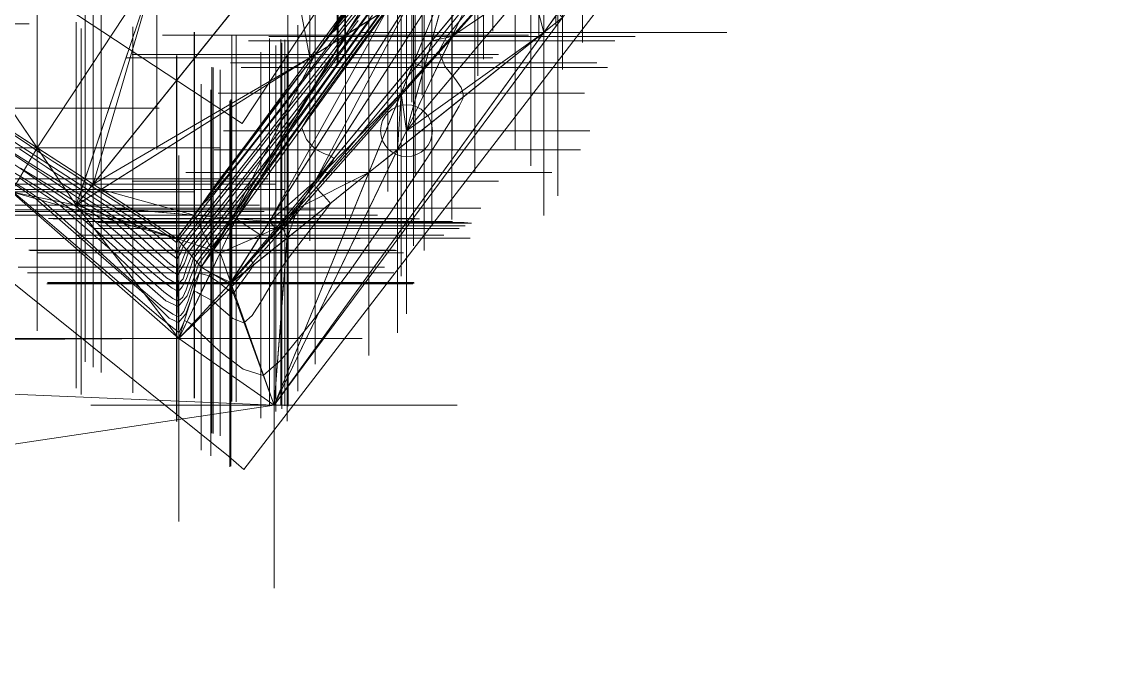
# Model space of a CAD drawing. Header units: metres. Extents: x 7511918 to 7512107, y 4692231 to 4692386.
# Drawn here: x 7511993.09 to 7512010.97, y 4692305.3 to 4692315.93 of the extents above; entities that cross this region are included whole.
import ezdxf

# ---------------------------------------------------------------- set-up
doc = ezdxf.new("R2010")
doc.units = ezdxf.units.M
for name, color, linetype, lineweight in [('E4', 36, 'Continuous', 0), ('germimi  modeli pikat', 1, 'Continuous', 0), ('germimi modeli izo hipse', 11, 'Continuous', 0), ('germimi modeli izo hipse krysore', 11, 'Continuous', 0), ('germimi modeli trek', 1, 'Continuous', 0), ('parcela', 7, 'Continuous', 0), ('terreni  pikat modelit', 133, 'Continuous', 0), ('terreni trek modelit', 132, 'Continuous', 0), ('Themel pllaka o3 ferizaj pikat', 30, 'Continuous', 0), ('vellimi  izo kryesore', 97, 'Continuous', 0), ('vellimi  pikat', 97, 'Continuous', 0), ('vellimi  trek', 97, 'Continuous', 0), ('vellimi izo themelore', 97, 'Continuous', 0)]:
    doc.layers.add(name, color=color, linetype=linetype, lineweight=lineweight)

msp = doc.modelspace()

# ---------------------------------------------------------------- linework, layer by layer
at = {"layer": 'E4'}
for points in [[(7512012.032, 4692334.332, 618.387), (7512009.997, 4692330.538, 619.22), (7512005.204, 4692322.547, 618.345), (7512001.173, 4692316.843, 617.406), (7511996.545, 4692311.609, 617.388), (7511995.663, 4692310.738, 617.385), (7511992.919, 4692313.141, 617.105), (7511988.848, 4692317.286, 617.154), (7511986.595, 4692319.31, 617.136), (7511985.142, 4692319.354, 617.124), (7511984.532, 4692319.659, 617.397), (7511981.876, 4692318.136, 617.237), (7511981.267, 4692317.383, 617.248), (7511980.523, 4692316.584, 617.059), (7511979.412, 4692315.677, 617.239), (7511977.839, 4692314.736, 616.985), (7511974.824, 4692312.406, 616.871), (7511973.327, 4692311.699, 616.822)], [(7511997.223, 4692309.646, 617.36), (7512001.945, 4692316, 617.473), (7512006.399, 4692321.759, 618.485), (7512011.847, 4692328.753, 619.211), (7512012.032, 4692334.332, 618.387)]]:
    msp.add_polyline3d(points, dxfattribs=at)
at = {"layer": 'germimi  modeli pikat', "color": 1, "linetype": 'Continuous', "lineweight": 0}
for p, q in [((7512001.945, 4692315.15, 617.473), (7512001.945, 4692316.85, 617.473)), ((7511995.63, 4692311.526, 611.11), (7511995.63, 4692313.226, 611.11)), ((7511992.069, 4692313.141, 617.105), (7511993.769, 4692313.141, 617.105)), ((7511996.029, 4692311.055, 615.874), (7511996.029, 4692312.755, 615.874)), ((7511994.78, 4692312.376, 611.11), (7511996.48, 4692312.376, 611.11)), ((7511996.498, 4692310.782, 615.886), (7511996.498, 4692312.482, 615.886)), ((7511995.179, 4692311.905, 615.874), (7511996.879, 4692311.905, 615.874)), ((7511995.648, 4692311.632, 615.886), (7511997.348, 4692311.632, 615.886)), ((7511995.663, 4692309.888, 617.385), (7511995.663, 4692311.588, 617.385)), ((7511994.813, 4692310.738, 617.385), (7511996.513, 4692310.738, 617.385)), ((7511997.223, 4692308.796, 617.36), (7511997.223, 4692310.496, 617.36)), ((7511996.373, 4692309.646, 617.36), (7511998.073, 4692309.646, 617.36))]:
    msp.add_line(p, q, dxfattribs=at)
at = {"layer": 'germimi modeli izo hipse', "color": 11, "linetype": 'Continuous', "lineweight": 0, "elevation": 615}
msp.add_lwpolyline([(7511992.71, 4692313.609), (7511993.094, 4692313.38), (7511993.481, 4692313.142), (7511993.871, 4692312.872), (7511994.292, 4692312.525), (7511994.737, 4692312.12), (7511995.148, 4692311.739), (7511995.416, 4692311.503), (7511995.563, 4692311.393), (7511995.629, 4692311.362), (7511995.65, 4692311.361), (7511995.679, 4692311.371), (7511995.727, 4692311.418), (7511995.785, 4692311.536), (7511995.852, 4692311.741), (7511995.956, 4692311.991), (7511996.078, 4692312.164), (7511996.235, 4692312.36), (7511996.408, 4692312.57), (7511996.577, 4692312.786), (7511996.787, 4692313.073), (7511997.218, 4692313.665), (7511997.806, 4692314.476), (7511998.49, 4692315.425), (7511999.21, 4692316.426)], dxfattribs=at)
at = {"layer": 'germimi modeli izo hipse krysore', "color": 11, "linetype": 'Continuous', "lineweight": 0}
for points, elevation in [([(7511998.82, 4692316.61), (7511998.141, 4692315.71), (7511997.4, 4692314.746), (7511996.724, 4692313.866), (7511996.313, 4692313.324), (7511996.124, 4692313.061), (7511996.069, 4692312.972), (7511996.066, 4692312.957), (7511996.078, 4692312.961), (7511996.138, 4692313.019), (7511996.304, 4692313.212), (7511996.642, 4692313.631), (7511997.189, 4692314.331), (7511997.793, 4692315.117), (7511998.368, 4692315.871), (7511998.827, 4692316.478)], 611), ([(7511992.703, 4692313.937), (7511993.392, 4692313.501), (7511994.017, 4692313.107), (7511994.504, 4692312.798), (7511994.775, 4692312.617), (7511995.036, 4692312.399), (7511995.301, 4692312.154), (7511995.52, 4692311.957), (7511995.64, 4692311.883), (7511995.64, 4692311.883), (7511995.66, 4692311.892), (7511995.692, 4692311.936), (7511995.729, 4692312.042), (7511995.788, 4692312.189), (7511995.913, 4692312.353), (7511996.189, 4692312.702), (7511996.568, 4692313.18), (7511997.001, 4692313.728), (7511997.438, 4692314.288), (7511997.83, 4692314.802), (7511998.166, 4692315.256), (7511998.554, 4692315.787), (7511998.969, 4692316.361)], 613), ([(7511992.48, 4692314.272), (7511993.425, 4692313.66), (7511994.29, 4692313.101), (7511994.938, 4692312.681), (7511995.228, 4692312.49), (7511995.397, 4692312.349), (7511995.556, 4692312.207), (7511995.635, 4692312.144), (7511995.635, 4692312.144), (7511995.64, 4692312.148), (7511995.654, 4692312.172), (7511995.678, 4692312.228), (7511995.705, 4692312.288), (7511995.829, 4692312.447), (7511996.148, 4692312.851), (7511996.598, 4692313.422), (7511997.117, 4692314.082), (7511997.641, 4692314.752), (7511998.109, 4692315.355), (7511998.457, 4692315.811), (7511998.773, 4692316.237)], 612), ([(7511992.91, 4692313.326), (7511993.163, 4692313.174), (7511993.419, 4692313), (7511993.692, 4692312.768), (7511994.114, 4692312.386), (7511994.603, 4692311.94), (7511995.078, 4692311.52), (7511995.392, 4692311.259), (7511995.562, 4692311.137), (7511995.634, 4692311.102), (7511995.656, 4692311.1), (7511995.688, 4692311.114), (7511995.744, 4692311.183), (7511995.815, 4692311.354), (7511995.895, 4692311.616), (7511995.998, 4692311.808), (7511996.159, 4692311.764), (7511996.339, 4692311.641), (7511996.434, 4692311.564), (7511996.496, 4692311.516), (7511996.554, 4692311.478), (7511996.648, 4692311.599), (7511996.806, 4692311.822), (7511996.889, 4692311.946), (7511996.889, 4692311.946), (7511996.885, 4692311.956), (7511996.863, 4692311.995), (7511996.849, 4692312.023), (7511996.991, 4692312.191), (7511997.329, 4692312.588), (7511997.731, 4692313.067), (7511998.01, 4692313.41), (7511998.15, 4692313.595), (7511998.195, 4692313.666), (7511998.199, 4692313.682), (7511998.19, 4692313.702), (7511998.144, 4692313.734), (7511998.036, 4692313.772), (7511997.897, 4692313.841), (7511997.752, 4692313.999), (7511997.675, 4692314.189), (7511997.781, 4692314.367), (7511998.07, 4692314.775), (7511998.497, 4692315.362), (7511999.021, 4692316.076)], 616), ([(7511992.966, 4692313.128), (7511993.168, 4692312.955), (7511993.663, 4692312.529), (7511994.306, 4692311.977), (7511994.951, 4692311.427), (7511995.37, 4692311.073), (7511995.578, 4692310.901), (7511995.649, 4692310.845), (7511995.661, 4692310.838), (7511995.671, 4692310.845), (7511995.692, 4692310.883), (7511995.726, 4692310.966), (7511995.756, 4692311.035), (7511995.815, 4692311.007), (7511995.877, 4692310.968), (7511996.017, 4692310.824), (7511996.335, 4692310.523), (7511996.715, 4692310.235), (7511997.046, 4692310.131), (7511997.339, 4692310.389), (7511997.848, 4692311.017), (7511998.479, 4692311.872), (7511999.137, 4692312.811), (7511999.727, 4692313.691), (7512000.086, 4692314.255), (7512000.257, 4692314.549), (7512000.313, 4692314.667), (7512000.322, 4692314.698), (7512000.319, 4692314.749), (7512000.285, 4692314.851), (7512000.182, 4692315.002), (7512000.02, 4692315.201), (7511999.924, 4692315.451), (7512000.052, 4692315.686), (7512000.354, 4692316.057)], 617), ([(7511993.07, 4692313.53), (7511993.576, 4692313.223), (7511994.007, 4692312.958), (7511994.323, 4692312.745), (7511994.722, 4692312.411), (7511995.127, 4692312.036), (7511995.461, 4692311.735), (7511995.645, 4692311.622), (7511995.732, 4692311.719), (7511995.795, 4692311.905), (7511995.872, 4692312.09), (7511996.004, 4692312.268), (7511996.25, 4692312.58), (7511996.564, 4692312.974), (7511996.898, 4692313.396), (7511997.203, 4692313.794), (7511997.454, 4692314.134), (7511997.835, 4692314.657), (7511998.309, 4692315.309), (7511998.835, 4692316.04)], 614)]:
    msp.add_lwpolyline(points, dxfattribs=dict(at, elevation=elevation))
at = {"layer": 'germimi modeli trek', "color": 1, "linetype": 'Continuous', "lineweight": 0}
for points in [[(7511986.591, 4692324.265, 611.156), (7511990.212, 4692315.898, 611.247), (7511999.477, 4692317.611, 611.065)], [(7511996.029, 4692311.905, 615.874), (7512001.307, 4692319.227, 616.278), (7511999.649, 4692317.729, 610.097)], [(7511996.498, 4692311.632, 615.886), (7512001.307, 4692319.227, 616.278), (7511996.029, 4692311.905, 615.874)], [(7511996.498, 4692311.632, 615.886), (7512002.274, 4692318.59, 616.273), (7512001.307, 4692319.227, 616.278)], [(7512001.173, 4692316.843, 617.406), (7512002.274, 4692318.59, 616.273), (7511996.498, 4692311.632, 615.886)], [(7511996.029, 4692311.905, 615.874), (7511999.649, 4692317.729, 610.097), (7511995.63, 4692312.376, 611.11)], [(7511999.649, 4692317.729, 610.097), (7511999.477, 4692317.611, 611.065), (7511995.63, 4692312.376, 611.11)], [(7511999.477, 4692317.611, 611.065), (7511990.212, 4692315.898, 611.247), (7511995.63, 4692312.376, 611.11)], [(7512001.945, 4692316, 617.473), (7512001.173, 4692316.843, 617.406), (7511996.498, 4692311.632, 615.886)], [(7512001.945, 4692316, 617.473), (7511996.498, 4692311.632, 615.886), (7511997.223, 4692309.646, 617.36)], [(7511992.919, 4692313.141, 617.105), (7511995.63, 4692312.376, 611.11), (7511990.212, 4692315.898, 611.247)], [(7511992.919, 4692313.141, 617.105), (7511974.168, 4692310.615, 617.123), (7511995.663, 4692310.738, 617.385)], [(7511992.919, 4692313.141, 617.105), (7511995.663, 4692310.738, 617.385), (7511995.63, 4692312.376, 611.11)], [(7511995.663, 4692310.738, 617.385), (7511996.029, 4692311.905, 615.874), (7511995.63, 4692312.376, 611.11)], [(7511995.663, 4692310.738, 617.385), (7511996.498, 4692311.632, 615.886), (7511996.029, 4692311.905, 615.874)], [(7511997.223, 4692309.646, 617.36), (7511996.498, 4692311.632, 615.886), (7511995.663, 4692310.738, 617.385)], [(7511997.223, 4692309.646, 617.36), (7511995.663, 4692310.738, 617.385), (7511974.168, 4692310.615, 617.123)], [(7511997.223, 4692309.646, 617.36), (7511974.168, 4692310.615, 617.123), (7511968.258, 4692305.301, 616.866)]]:
    msp.add_3dface(points, dxfattribs=at)
at = {"layer": 'parcela', "elevation": 609.752}
msp.add_lwpolyline([(7512014.001, 4692331.061), (7512007.601, 4692322.736), (7511996.728, 4692308.593), (7511996.478, 4692308.808), (7511984.225, 4692318.67), (7511979.511, 4692314.209), (7511960.838, 4692336.459), (7511966.627, 4692340.808), (7511982.769, 4692353.148), (7511985.853, 4692355.253), (7512004.361, 4692337.945), (7512007.31, 4692335.187), (7512013.22, 4692331.467), (7512014.001, 4692331.061)], dxfattribs=at)
at = {"layer": 'terreni  pikat modelit', "color": 133, "linetype": 'Continuous', "lineweight": 0}
for p, q in [((7511999.393, 4692313.295, 617.47), (7511999.393, 4692314.995, 617.47)), ((7511998.543, 4692314.145, 617.47), (7512000.242, 4692314.145, 617.47)), ((7511993.982, 4692312.074, 617.422), (7511993.982, 4692313.774, 617.422)), ((7511997.455, 4692311.779, 617.327), (7511997.455, 4692313.479, 617.327)), ((7511992.069, 4692313.141, 617.105), (7511993.769, 4692313.141, 617.105)), ((7511993.132, 4692312.924, 617.422), (7511994.832, 4692312.924, 617.422)), ((7511996.342, 4692311.292, 617.356), (7511996.342, 4692312.992, 617.356)), ((7511996.605, 4692312.629, 617.327), (7511998.305, 4692312.629, 617.327)), ((7511995.492, 4692312.142, 617.356), (7511997.192, 4692312.142, 617.356)), ((7511995.663, 4692309.888, 617.385), (7511995.663, 4692311.588, 617.385)), ((7511994.813, 4692310.738, 617.385), (7511996.513, 4692310.738, 617.385)), ((7511997.223, 4692308.796, 617.36), (7511997.223, 4692310.496, 617.36)), ((7511996.373, 4692309.646, 617.36), (7511998.073, 4692309.646, 617.36))]:
    msp.add_line(p, q, dxfattribs=at)
msp.add_circle((7511999.393, 4692314.145, 617.47), 0.425, dxfattribs=at)
at = {"layer": 'terreni trek modelit', "color": 132, "linetype": 'Continuous', "lineweight": 0}
for points in [[(7511997.596, 4692323.628, 617.975), (7511991.439, 4692316.661, 617.643), (7511993.982, 4692312.924, 617.422)], [(7511997.596, 4692323.628, 617.975), (7511993.982, 4692312.924, 617.422), (7512002.353, 4692323.339, 618.566)], [(7511993.982, 4692312.924, 617.422), (7512000.141, 4692316.812, 617.432), (7512002.353, 4692323.339, 618.566)], [(7511999.393, 4692314.145, 617.47), (7511997.223, 4692309.646, 617.36), (7512007.149, 4692323.377, 618.623)], [(7511999.393, 4692314.145, 617.47), (7512007.149, 4692323.377, 618.623), (7512001.562, 4692318.644, 617.36)], [(7511999.393, 4692314.145, 617.47), (7512001.562, 4692318.644, 617.36), (7512000.141, 4692316.812, 617.432)], [(7511993.982, 4692312.924, 617.422), (7511997.455, 4692312.629, 617.327), (7512000.141, 4692316.812, 617.432)], [(7511997.223, 4692309.646, 617.36), (7512000.141, 4692316.812, 617.432), (7511997.455, 4692312.629, 617.327)], [(7511999.393, 4692314.145, 617.47), (7512000.141, 4692316.812, 617.432), (7511997.223, 4692309.646, 617.36)], [(7511991.439, 4692316.661, 617.643), (7511992.919, 4692313.141, 617.105), (7511993.982, 4692312.924, 617.422)], [(7511993.982, 4692312.924, 617.422), (7511992.919, 4692313.141, 617.105), (7511995.663, 4692310.738, 617.385)], [(7511993.982, 4692312.924, 617.422), (7511995.663, 4692310.738, 617.385), (7511996.342, 4692312.142, 617.356)], [(7511993.982, 4692312.924, 617.422), (7511996.342, 4692312.142, 617.356), (7511997.455, 4692312.629, 617.327)], [(7511997.223, 4692309.646, 617.36), (7511997.455, 4692312.629, 617.327), (7511996.342, 4692312.142, 617.356)], [(7511997.223, 4692309.646, 617.36), (7511996.342, 4692312.142, 617.356), (7511995.663, 4692310.738, 617.385)]]:
    msp.add_3dface(points, dxfattribs=at)
at = {"layer": 'Themel pllaka o3 ferizaj pikat', "elevation": 609.752, "flags": 128}
msp.add_lwpolyline([(7512009.128, 4692333.136), (7511999.067, 4692317.853), (7511996.7, 4692314.26), (7511986.973, 4692320.665, 0.158744), (7511982.972, 4692321.761, 0.158634), (7511979.093, 4692320.292), (7511976.341, 4692318.082), (7511974.776, 4692320.031), (7511963.942, 4692333.519), (7511984.035, 4692349.657)], format="xyb", close=True, dxfattribs=at)
at = {"layer": 'vellimi  izo kryesore', "color": 97, "linetype": 'Continuous', "lineweight": 0}
for points, elevation in [([(7511992.973, 4692313.745), (7511993.188, 4692313.598), (7511993.436, 4692313.43), (7511993.675, 4692313.267), (7511993.812, 4692313.174), (7511993.935, 4692313.094), (7511994.021, 4692313.039), (7511994.092, 4692312.993), (7511994.155, 4692312.953), (7511994.232, 4692312.903), (7511994.325, 4692312.842), (7511994.426, 4692312.777), (7511994.508, 4692312.724), (7511994.59, 4692312.67), (7511994.756, 4692312.519), (7511995.096, 4692312.211), (7511995.445, 4692311.911), (7511995.642, 4692311.784), (7511995.758, 4692311.966), (7511995.819, 4692312.152), (7511995.869, 4692312.218), (7511995.92, 4692312.282), (7511995.985, 4692312.366), (7511996.064, 4692312.467), (7511996.153, 4692312.581), (7511996.269, 4692312.73), (7511996.393, 4692312.888), (7511996.609, 4692313.164), (7511996.848, 4692313.469), (7511997.04, 4692313.713), (7511997.25, 4692313.979), (7511997.451, 4692314.235), (7511997.582, 4692314.403), (7511997.683, 4692314.543), (7511997.783, 4692314.683), (7511997.909, 4692314.86), (7511998.136, 4692315.177), (7511998.397, 4692315.54), (7511998.623, 4692315.854), (7511998.803, 4692316.102)], -4), ([(7511998.346, 4692316.037), (7511998.207, 4692315.839), (7511998.167, 4692315.769), (7511998.167, 4692315.755), (7511998.178, 4692315.757), (7511998.225, 4692315.795), (7511998.344, 4692315.928), (7511998.566, 4692316.204)], -7), ([(7511992.957, 4692313.596), (7511993.121, 4692313.484), (7511993.404, 4692313.291), (7511993.752, 4692313.055), (7511993.928, 4692312.935), (7511993.976, 4692312.902), (7511994.024, 4692312.87), (7511994.078, 4692312.835), (7511994.134, 4692312.798), (7511994.285, 4692312.659), (7511994.637, 4692312.337), (7511995.064, 4692311.957), (7511995.377, 4692311.695), (7511995.553, 4692311.565), (7511995.626, 4692311.525), (7511995.647, 4692311.522), (7511995.672, 4692311.533), (7511995.719, 4692311.583), (7511995.783, 4692311.707), (7511995.851, 4692311.9), (7511995.903, 4692312.054), (7511995.983, 4692312.16), (7511996.047, 4692312.24), (7511996.087, 4692312.291), (7511996.127, 4692312.342), (7511996.185, 4692312.416), (7511996.3, 4692312.564), (7511996.419, 4692312.717), (7511996.531, 4692312.86), (7511996.646, 4692313.007), (7511996.743, 4692313.13), (7511996.858, 4692313.275), (7511996.971, 4692313.421), (7511997.07, 4692313.556), (7511997.194, 4692313.73), (7511997.323, 4692313.911), (7511997.51, 4692314.171), (7511997.851, 4692314.647), (7511998.246, 4692315.198), (7511998.595, 4692315.683), (7511998.796, 4692315.963)], -3), ([(7511992.965, 4692314.072), (7511993.216, 4692313.9), (7511993.323, 4692313.827), (7511993.364, 4692313.799), (7511993.406, 4692313.77), (7511993.59, 4692313.651), (7511993.924, 4692313.435), (7511994.113, 4692313.313), (7511994.172, 4692313.273), (7511994.231, 4692313.233), (7511994.292, 4692313.196), (7511994.354, 4692313.159), (7511994.447, 4692313.098), (7511994.634, 4692312.977), (7511994.828, 4692312.852), (7511995.066, 4692312.698), (7511995.337, 4692312.523), (7511995.483, 4692312.427), (7511995.568, 4692312.358), (7511995.631, 4692312.306), (7511995.665, 4692312.366), (7511995.716, 4692312.432), (7511995.825, 4692312.572), (7511995.939, 4692312.718), (7511996.134, 4692312.967), (7511996.521, 4692313.461), (7511996.981, 4692314.046), (7511997.392, 4692314.57), (7511997.633, 4692314.877), (7511997.818, 4692315.113), (7511997.994, 4692315.339), (7511998.18, 4692315.574), (7511998.373, 4692315.814), (7511998.566, 4692316.053)], -6), ([(7511992.986, 4692313.255), (7511993.131, 4692313.157), (7511993.255, 4692313.072), (7511993.321, 4692313.028), (7511993.489, 4692312.88), (7511993.893, 4692312.526), (7511994.391, 4692312.089), (7511994.841, 4692311.695), (7511995.101, 4692311.469), (7511995.305, 4692311.266), (7511995.502, 4692311.072), (7511995.658, 4692310.999), (7511995.775, 4692311.145), (7511995.866, 4692311.389), (7511995.908, 4692311.52), (7511995.96, 4692311.495), (7511996.014, 4692311.463), (7511996.107, 4692311.415), (7511996.231, 4692311.346), (7511996.351, 4692311.234), (7511996.546, 4692311.067), (7511996.73, 4692310.996), (7511996.864, 4692311.113), (7511997.03, 4692311.372), (7511997.215, 4692311.689), (7511997.405, 4692311.985), (7511997.626, 4692312.279), (7511997.869, 4692312.589), (7511998.065, 4692312.84), (7511998.146, 4692312.953), (7511998.095, 4692313.019), (7511998.03, 4692313.084), (7511997.966, 4692313.148), (7511997.916, 4692313.213), (7511997.987, 4692313.309), (7511998.16, 4692313.517), (7511998.377, 4692313.775), (7511998.58, 4692314.018), (7511998.804, 4692314.289), (7511999.069, 4692314.611), (7511999.299, 4692314.89), (7511999.416, 4692315.031), (7511999.498, 4692315.129), (7511999.581, 4692315.227), (7511999.666, 4692315.328), (7511999.754, 4692315.433), (7511999.838, 4692315.537), (7511999.921, 4692315.641), (7512000.046, 4692315.798), (7512000.248, 4692316.049)], -1), ([(7511993.054, 4692313.37), (7511993.239, 4692313.243), (7511993.468, 4692313.088), (7511993.592, 4692313.004), (7511993.658, 4692312.959), (7511993.723, 4692312.914), (7511993.819, 4692312.831), (7511994.03, 4692312.645), (7511994.291, 4692312.415), (7511994.539, 4692312.2), (7511994.813, 4692311.942), (7511995.144, 4692311.623), (7511995.45, 4692311.357), (7511995.652, 4692311.261), (7511995.8, 4692311.438), (7511995.913, 4692311.745), (7511995.987, 4692311.955), (7511996.08, 4692312.081), (7511996.175, 4692312.197), (7511996.281, 4692312.334), (7511996.353, 4692312.427), (7511996.389, 4692312.477), (7511996.425, 4692312.528), (7511996.481, 4692312.606), (7511996.552, 4692312.706), (7511996.622, 4692312.802), (7511996.741, 4692312.968), (7511996.864, 4692313.14), (7511997.054, 4692313.405), (7511997.446, 4692313.951), (7511997.936, 4692314.634), (7511998.422, 4692315.311), (7511998.801, 4692315.838), (7511998.969, 4692316.072)], -2)]:
    msp.add_lwpolyline(points, dxfattribs=dict(at, elevation=elevation))
at = {"layer": 'vellimi  pikat', "color": 97, "linetype": 'Continuous', "lineweight": 0}
for p, q in [((7512001.838, 4692315.877, -1.147), (7512001.838, 4692321.877, -1.147)), ((7512000.806, 4692315.774, -3.362), (7512000.806, 4692321.774, -3.362)), ((7512001.562, 4692315.644, -1.099), (7512001.562, 4692321.644, -1.099)), ((7512002.274, 4692315.59, -1.396), (7512002.274, 4692321.59, -1.396)), ((7511998.381, 4692315.397, -7.928), (7511998.381, 4692321.397, -7.928)), ((7512000.651, 4692315.317, -1.466), (7512000.651, 4692321.317, -1.466)), ((7511998.256, 4692315.242, -6.932), (7511998.256, 4692321.242, -6.932)), ((7511998.274, 4692315.264, -7.038), (7511998.274, 4692321.264, -7.038)), ((7512000.559, 4692315.046, -1.429), (7512000.559, 4692321.046, -1.429)), ((7511999.477, 4692314.611, -6.634), (7511999.477, 4692320.611, -6.634)), ((7511999.649, 4692314.729, -7.605), (7511999.649, 4692320.729, -7.605)), ((7511997.448, 4692314.236, -6.791), (7511997.448, 4692320.236, -6.791)), ((7511995.304, 4692313.839, -6.477), (7511995.304, 4692319.839, -6.477)), ((7512001.173, 4692313.843, -0.198), (7512001.173, 4692319.843, -0.198)), ((7512000.141, 4692313.812, -1.271), (7512000.141, 4692319.812, -1.271)), ((7512001.427, 4692313.566, -0.345), (7512001.427, 4692319.566, -0.345)), ((7511999.536, 4692313.43, -1.297), (7511999.536, 4692319.43, -1.297)), ((7512000.513, 4692313.469, -1.258), (7512000.513, 4692319.469, -1.258)), ((7511999.086, 4692313.146, -1.322), (7511999.086, 4692319.146, -1.322)), ((7512001.873, 4692313.079, -0.485), (7512001.873, 4692319.079, -0.485)), ((7511998.393, 4692312.709, -5.328), (7511998.393, 4692318.709, -5.328)), ((7511999.805, 4692312.616, -1.342), (7511999.805, 4692318.616, -1.342)), ((7512000.136, 4692312.687, -0.364), (7512000.136, 4692318.687, -0.364)), ((7512001.639, 4692312.754, -0.538), (7512001.639, 4692318.754, -0.538)), ((7511997.807, 4692312.339, -6.344), (7511997.807, 4692318.339, -6.344)), ((7511997.897, 4692312.395, -6.89), (7511997.897, 4692318.395, -6.89)), ((7511999.508, 4692312.258, -1.329), (7511999.508, 4692318.258, -1.329)), ((7511999.684, 4692312.183, -0.534), (7511999.684, 4692318.183, -0.534)), ((7511999.306, 4692311.762, -0.612), (7511999.306, 4692317.762, -0.612)), ((7511999.393, 4692311.145, -0.72), (7511999.393, 4692317.145, -0.72)), ((7511993.343, 4692310.862, -6.31), (7511993.343, 4692316.862, -6.31)), ((7511999.242, 4692310.832, -0.777), (7511999.242, 4692316.832, -0.777)), ((7511998.775, 4692310.458, -0.849), (7511998.775, 4692316.458, -0.849)), ((7511994.127, 4692310.353, -6.296), (7511994.127, 4692316.353, -6.296)), ((7511994.258, 4692310.268, -6.315), (7511994.258, 4692316.268, -6.315)), ((7511997.897, 4692310.317, -1.365), (7511997.897, 4692316.317, -1.365)), ((7511994.39, 4692310.182, -6.281), (7511994.39, 4692316.182, -6.281)), ((7511993.982, 4692309.924, -3.161), (7511993.982, 4692315.924, -3.161)), ((7511987.212, 4692315.898, -6.131), (7511993.212, 4692315.898, -6.131)), ((7511994.063, 4692309.818, -2.846), (7511994.063, 4692315.818, -2.846)), ((7511994.908, 4692309.845, -6.268), (7511994.908, 4692315.845, -6.268)), ((7511995.912, 4692309.76, -6.263), (7511995.912, 4692315.76, -6.263)), ((7511995.918, 4692309.76, -6.332), (7511995.918, 4692315.76, -6.332)), ((7511997.612, 4692309.874, -1.085), (7511997.612, 4692315.874, -1.085)), ((7511998.639, 4692315.754, -0.538), (7512004.639, 4692315.754, -0.538)), ((7511995.393, 4692315.709, -5.328), (7512001.393, 4692315.709, -5.328)), ((7511996.528, 4692309.708, -2.275), (7511996.528, 4692315.708, -2.275)), ((7511996.603, 4692309.701, -1.432), (7511996.603, 4692315.701, -1.432)), ((7511996.805, 4692315.616, -1.342), (7512002.805, 4692315.616, -1.342)), ((7511997.136, 4692315.687, -0.364), (7512003.136, 4692315.687, -0.364)), ((7511997.146, 4692309.655, -1.397), (7511997.146, 4692315.655, -1.397)), ((7511997.334, 4692309.639, -1.388), (7511997.334, 4692315.639, -1.388)), ((7511997.352, 4692309.584, -1.166), (7511997.352, 4692315.584, -1.166)), ((7511997.397, 4692309.634, -1.15), (7511997.397, 4692315.634, -1.15)), ((7511997.455, 4692309.629, -1.137), (7511997.455, 4692315.629, -1.137)), ((7511994.897, 4692315.395, -6.89), (7512000.897, 4692315.395, -6.89)), ((7511995.624, 4692309.38, -6.266), (7511995.624, 4692315.38, -6.266)), ((7511995.63, 4692309.376, -6.266), (7511995.63, 4692315.376, -6.266)), ((7511995.631, 4692309.378, -6.266), (7511995.631, 4692315.378, -6.266)), ((7511997.004, 4692309.432, -1.411), (7511997.004, 4692315.432, -1.411)), ((7511997.252, 4692309.54, -1.396), (7511997.252, 4692315.54, -1.396)), ((7511997.436, 4692309.384, -1.17), (7511997.436, 4692315.384, -1.17)), ((7511994.807, 4692315.339, -6.344), (7512000.807, 4692315.339, -6.344)), ((7511996.205, 4692309.188, -1.766), (7511996.205, 4692315.188, -1.766)), ((7511996.508, 4692315.258, -1.329), (7512002.508, 4692315.258, -1.329)), ((7511996.227, 4692309.18, -1.47), (7511996.227, 4692315.18, -1.47)), ((7511996.342, 4692309.142, -1.463), (7511996.342, 4692315.142, -1.463)), ((7511996.684, 4692315.183, -0.534), (7512002.684, 4692315.183, -0.534)), ((7511996.029, 4692308.905, -1.493), (7511996.029, 4692314.905, -1.493)), ((7511996.184, 4692308.815, -1.485), (7511996.184, 4692314.815, -1.485)), ((7511996.306, 4692314.762, -0.612), (7512002.306, 4692314.762, -0.612)), ((7511996.513, 4692308.656, -1.47), (7511996.513, 4692314.656, -1.47)), ((7511996.515, 4692308.652, -1.47), (7511996.515, 4692314.652, -1.47)), ((7511996.515, 4692308.651, -1.465), (7511996.515, 4692314.651, -1.465)), ((7511989.342, 4692314.513, -6.122), (7511995.342, 4692314.513, -6.122)), ((7511996.498, 4692308.632, -1.471), (7511996.498, 4692314.632, -1.471)), ((7511996.517, 4692308.647, -1.465), (7511996.517, 4692314.647, -1.465)), ((7511996.393, 4692314.145, -0.72), (7512002.393, 4692314.145, -0.72)), ((7511990.343, 4692313.862, -6.31), (7511996.343, 4692313.862, -6.31)), ((7511996.242, 4692313.832, -0.777), (7512002.242, 4692313.832, -0.777)), ((7511995.663, 4692307.738), (7511995.663, 4692313.738)), ((7511995.775, 4692313.458, -0.849), (7512001.775, 4692313.458, -0.849)), ((7511991.127, 4692313.353, -6.296), (7511997.127, 4692313.353, -6.296)), ((7511991.258, 4692313.268, -6.315), (7511997.258, 4692313.268, -6.315)), ((7511994.897, 4692313.317, -1.365), (7512000.897, 4692313.317, -1.365)), ((7511989.919, 4692313.141), (7511995.919, 4692313.141)), ((7511991.39, 4692313.182, -6.281), (7511997.39, 4692313.182, -6.281)), ((7511990.982, 4692312.924, -3.161), (7511996.982, 4692312.924, -3.161)), ((7511994.612, 4692312.874, -1.085), (7512000.612, 4692312.874, -1.085)), ((7511991.063, 4692312.818, -2.846), (7511997.063, 4692312.818, -2.846)), ((7511991.908, 4692312.845, -6.268), (7511997.908, 4692312.845, -6.268)), ((7511992.912, 4692312.76, -6.263), (7511998.912, 4692312.76, -6.263)), ((7511992.918, 4692312.76, -6.332), (7511998.918, 4692312.76, -6.332)), ((7511993.528, 4692312.708, -2.275), (7511999.528, 4692312.708, -2.275)), ((7511993.603, 4692312.701, -1.432), (7511999.603, 4692312.701, -1.432)), ((7511994.146, 4692312.655, -1.397), (7512000.146, 4692312.655, -1.397)), ((7511994.252, 4692312.54, -1.396), (7512000.252, 4692312.54, -1.396)), ((7511994.334, 4692312.639, -1.388), (7512000.334, 4692312.639, -1.388)), ((7511994.352, 4692312.584, -1.166), (7512000.352, 4692312.584, -1.166)), ((7511994.397, 4692312.634, -1.15), (7512000.397, 4692312.634, -1.15)), ((7511994.455, 4692312.629, -1.137), (7512000.455, 4692312.629, -1.137)), ((7511997.223, 4692306.646), (7511997.223, 4692312.646)), ((7511992.624, 4692312.38, -6.266), (7511998.624, 4692312.38, -6.266)), ((7511992.63, 4692312.376, -6.266), (7511998.63, 4692312.376, -6.266)), ((7511992.631, 4692312.378, -6.266), (7511998.631, 4692312.378, -6.266)), ((7511994.004, 4692312.432, -1.411), (7512000.004, 4692312.432, -1.411)), ((7511994.436, 4692312.384, -1.17), (7512000.436, 4692312.384, -1.17)), ((7511993.205, 4692312.188, -1.766), (7511999.205, 4692312.188, -1.766)), ((7511993.227, 4692312.18, -1.47), (7511999.227, 4692312.18, -1.47)), ((7511993.342, 4692312.142, -1.463), (7511999.342, 4692312.142, -1.463)), ((7511993.029, 4692311.905, -1.493), (7511999.029, 4692311.905, -1.493)), ((7511993.184, 4692311.815, -1.485), (7511999.184, 4692311.815, -1.485)), ((7511993.498, 4692311.632, -1.471), (7511999.498, 4692311.632, -1.471)), ((7511993.513, 4692311.656, -1.47), (7511999.513, 4692311.656, -1.47)), ((7511993.515, 4692311.652, -1.47), (7511999.515, 4692311.652, -1.47)), ((7511993.515, 4692311.651, -1.465), (7511999.515, 4692311.651, -1.465)), ((7511993.517, 4692311.647, -1.465), (7511999.517, 4692311.647, -1.465)), ((7511992.663, 4692310.738), (7511998.663, 4692310.738)), ((7511994.223, 4692309.646), (7512000.223, 4692309.646))]:
    msp.add_line(p, q, dxfattribs=at)
at = {"layer": 'vellimi  trek', "color": 97, "linetype": 'Continuous', "lineweight": 0}
for points in [[(7511997.897, 4692315.395, -6.89), (7511998.393, 4692315.709, -5.328), (7511999.649, 4692317.729, -7.605)], [(7511999.649, 4692317.729, -7.605), (7511999.477, 4692317.611, -6.634), (7511997.897, 4692315.395, -6.89)], [(7511998.393, 4692315.709, -5.328), (7511999.086, 4692316.146, -1.322), (7511999.649, 4692317.729, -7.605)], [(7511997.807, 4692315.339, -6.344), (7511999.477, 4692317.611, -6.634), (7511997.448, 4692317.236, -6.791)], [(7511997.807, 4692315.339, -6.344), (7511997.897, 4692315.395, -6.89), (7511999.477, 4692317.611, -6.634)], [(7511994.258, 4692313.268, -6.315), (7511997.807, 4692315.339, -6.344), (7511997.448, 4692317.236, -6.791)], [(7511997.448, 4692317.236, -6.791), (7511995.304, 4692316.839, -6.477), (7511994.258, 4692313.268, -6.315)], [(7511993.343, 4692313.862, -6.31), (7511995.304, 4692316.839, -6.477), (7511991.763, 4692316.185, -6.398)], [(7511994.127, 4692313.353, -6.296), (7511995.304, 4692316.839, -6.477), (7511993.343, 4692313.862, -6.31)], [(7511994.127, 4692313.353, -6.296), (7511994.258, 4692313.268, -6.315), (7511995.304, 4692316.839, -6.477)], [(7511997.897, 4692313.317, -1.365), (7511999.508, 4692315.258, -1.329), (7512000.141, 4692316.812, -1.271)], [(7512000.141, 4692316.812, -1.271), (7511999.536, 4692316.43, -1.297), (7511997.897, 4692313.317, -1.365)], [(7511999.508, 4692315.258, -1.329), (7511999.805, 4692315.616, -1.342), (7512000.141, 4692316.812, -1.271)], [(7511999.805, 4692315.616, -1.342), (7512000.513, 4692316.469, -1.258), (7512000.141, 4692316.812, -1.271)], [(7512001.173, 4692316.843, -0.198), (7512000.513, 4692316.469, -1.258), (7512000.136, 4692315.687, -0.364)], [(7512000.136, 4692315.687, -0.364), (7512001.427, 4692316.566, -0.345), (7512001.173, 4692316.843, -0.198)], [(7511999.393, 4692314.145, -0.72), (7512001.427, 4692316.566, -0.345), (7512000.136, 4692315.687, -0.364)], [(7511999.393, 4692314.145, -0.72), (7512001.639, 4692315.754, -0.538), (7512001.427, 4692316.566, -0.345)], [(7511999.805, 4692315.616, -1.342), (7512000.136, 4692315.687, -0.364), (7512000.513, 4692316.469, -1.258)], [(7512001.873, 4692316.079, -0.485), (7512001.427, 4692316.566, -0.345), (7512001.639, 4692315.754, -0.538)], [(7511999.086, 4692316.146, -1.322), (7511997.146, 4692312.655, -1.397), (7511999.536, 4692316.43, -1.297)], [(7511997.146, 4692312.655, -1.397), (7511997.897, 4692313.317, -1.365), (7511999.536, 4692316.43, -1.297)], [(7511993.343, 4692313.862, -6.31), (7511991.763, 4692316.185, -6.398), (7511992.342, 4692314.513, -6.122)], [(7511999.086, 4692316.146, -1.322), (7511996.603, 4692312.701, -1.432), (7511997.146, 4692312.655, -1.397)], [(7511996.603, 4692312.701, -1.432), (7511999.086, 4692316.146, -1.322), (7511998.393, 4692315.709, -5.328)], [(7512001.639, 4692315.754, -0.538), (7511999.242, 4692313.832, -0.777), (7511997.223, 4692309.646)], [(7512001.639, 4692315.754, -0.538), (7511999.393, 4692314.145, -0.72), (7511999.242, 4692313.832, -0.777)], [(7511996.603, 4692312.701, -1.432), (7511998.393, 4692315.709, -5.328), (7511996.528, 4692312.708, -2.275)], [(7511998.393, 4692315.709, -5.328), (7511997.897, 4692315.395, -6.89), (7511996.528, 4692312.708, -2.275)], [(7511999.393, 4692314.145, -0.72), (7512000.136, 4692315.687, -0.364), (7511999.684, 4692315.183, -0.534)], [(7511999.805, 4692315.616, -1.342), (7511999.508, 4692315.258, -1.329), (7511999.684, 4692315.183, -0.534)], [(7512000.136, 4692315.687, -0.364), (7511999.805, 4692315.616, -1.342), (7511999.684, 4692315.183, -0.534)], [(7511997.897, 4692315.395, -6.89), (7511995.918, 4692312.76, -6.332), (7511996.528, 4692312.708, -2.275)], [(7511997.897, 4692315.395, -6.89), (7511997.807, 4692315.339, -6.344), (7511995.918, 4692312.76, -6.332)], [(7511994.258, 4692313.268, -6.315), (7511994.39, 4692313.182, -6.281), (7511997.807, 4692315.339, -6.344)], [(7511997.807, 4692315.339, -6.344), (7511994.39, 4692313.182, -6.281), (7511995.912, 4692312.76, -6.263)], [(7511997.807, 4692315.339, -6.344), (7511995.912, 4692312.76, -6.263), (7511995.918, 4692312.76, -6.332)], [(7511997.897, 4692313.317, -1.365), (7511999.306, 4692314.762, -0.612), (7511999.508, 4692315.258, -1.329)], [(7511999.684, 4692315.183, -0.534), (7511999.508, 4692315.258, -1.329), (7511999.306, 4692314.762, -0.612)], [(7511999.684, 4692315.183, -0.534), (7511999.306, 4692314.762, -0.612), (7511999.393, 4692314.145, -0.72)], [(7511997.612, 4692312.874, -1.085), (7511999.306, 4692314.762, -0.612), (7511997.897, 4692313.317, -1.365)], [(7511997.612, 4692312.874, -1.085), (7511998.775, 4692313.458, -0.849), (7511999.306, 4692314.762, -0.612)], [(7511999.242, 4692313.832, -0.777), (7511999.306, 4692314.762, -0.612), (7511998.775, 4692313.458, -0.849)], [(7511999.242, 4692313.832, -0.777), (7511999.393, 4692314.145, -0.72), (7511999.306, 4692314.762, -0.612)], [(7511993.343, 4692313.862, -6.31), (7511992.342, 4692314.513, -6.122), (7511992.919, 4692313.141)], [(7511993.343, 4692313.862, -6.31), (7511992.919, 4692313.141), (7511993.982, 4692312.924, -3.161)], [(7511994.127, 4692313.353, -6.296), (7511993.343, 4692313.862, -6.31), (7511993.982, 4692312.924, -3.161)], [(7511999.242, 4692313.832, -0.777), (7511998.775, 4692313.458, -0.849), (7511997.223, 4692309.646)], [(7511998.775, 4692313.458, -0.849), (7511997.436, 4692312.384, -1.17), (7511997.223, 4692309.646)], [(7511998.775, 4692313.458, -0.849), (7511997.612, 4692312.874, -1.085), (7511997.436, 4692312.384, -1.17)], [(7511994.127, 4692313.353, -6.296), (7511993.982, 4692312.924, -3.161), (7511994.258, 4692313.268, -6.315)], [(7511994.258, 4692313.268, -6.315), (7511993.982, 4692312.924, -3.161), (7511994.39, 4692313.182, -6.281)], [(7511997.334, 4692312.639, -1.388), (7511997.897, 4692313.317, -1.365), (7511997.146, 4692312.655, -1.397)], [(7511997.334, 4692312.639, -1.388), (7511997.612, 4692312.874, -1.085), (7511997.897, 4692313.317, -1.365)], [(7511994.063, 4692312.818, -2.846), (7511993.982, 4692312.924, -3.161), (7511992.919, 4692313.141)], [(7511994.063, 4692312.818, -2.846), (7511992.919, 4692313.141), (7511995.663, 4692310.738)], [(7511994.908, 4692312.845, -6.268), (7511994.39, 4692313.182, -6.281), (7511993.982, 4692312.924, -3.161)], [(7511994.39, 4692313.182, -6.281), (7511994.908, 4692312.845, -6.268), (7511995.912, 4692312.76, -6.263)], [(7511995.624, 4692312.38, -6.266), (7511994.908, 4692312.845, -6.268), (7511993.982, 4692312.924, -3.161)], [(7511993.982, 4692312.924, -3.161), (7511994.063, 4692312.818, -2.846), (7511995.624, 4692312.38, -6.266)], [(7511997.612, 4692312.874, -1.085), (7511997.334, 4692312.639, -1.388), (7511997.397, 4692312.634, -1.15)], [(7511997.612, 4692312.874, -1.085), (7511997.397, 4692312.634, -1.15), (7511997.455, 4692312.629, -1.137)], [(7511997.612, 4692312.874, -1.085), (7511997.455, 4692312.629, -1.137), (7511997.436, 4692312.384, -1.17)], [(7511994.063, 4692312.818, -2.846), (7511995.663, 4692310.738), (7511995.63, 4692312.376, -6.266)], [(7511995.63, 4692312.376, -6.266), (7511995.624, 4692312.38, -6.266), (7511994.063, 4692312.818, -2.846)], [(7511994.908, 4692312.845, -6.268), (7511995.624, 4692312.38, -6.266), (7511995.912, 4692312.76, -6.263)], [(7511995.912, 4692312.76, -6.263), (7511995.624, 4692312.38, -6.266), (7511995.631, 4692312.378, -6.266)], [(7511995.918, 4692312.76, -6.332), (7511995.631, 4692312.378, -6.266), (7511996.205, 4692312.188, -1.766)], [(7511995.912, 4692312.76, -6.263), (7511995.631, 4692312.378, -6.266), (7511995.918, 4692312.76, -6.332)], [(7511995.918, 4692312.76, -6.332), (7511996.205, 4692312.188, -1.766), (7511996.528, 4692312.708, -2.275)], [(7511996.528, 4692312.708, -2.275), (7511996.205, 4692312.188, -1.766), (7511996.227, 4692312.18, -1.47)], [(7511996.227, 4692312.18, -1.47), (7511996.603, 4692312.701, -1.432), (7511996.528, 4692312.708, -2.275)], [(7511996.227, 4692312.18, -1.47), (7511996.342, 4692312.142, -1.463), (7511996.603, 4692312.701, -1.432)], [(7511996.603, 4692312.701, -1.432), (7511996.342, 4692312.142, -1.463), (7511997.004, 4692312.432, -1.411)], [(7511996.603, 4692312.701, -1.432), (7511997.004, 4692312.432, -1.411), (7511997.146, 4692312.655, -1.397)], [(7511996.515, 4692311.651, -1.465), (7511997.436, 4692312.384, -1.17), (7511997.352, 4692312.584, -1.166)], [(7511997.252, 4692312.54, -1.396), (7511996.515, 4692311.651, -1.465), (7511997.352, 4692312.584, -1.166)], [(7511997.252, 4692312.54, -1.396), (7511996.515, 4692311.652, -1.47), (7511996.515, 4692311.651, -1.465)], [(7511997.252, 4692312.54, -1.396), (7511997.004, 4692312.432, -1.411), (7511996.515, 4692311.652, -1.47)], [(7511997.146, 4692312.655, -1.397), (7511997.004, 4692312.432, -1.411), (7511997.252, 4692312.54, -1.396)], [(7511997.146, 4692312.655, -1.397), (7511997.252, 4692312.54, -1.396), (7511997.334, 4692312.639, -1.388)], [(7511997.334, 4692312.639, -1.388), (7511997.252, 4692312.54, -1.396), (7511997.352, 4692312.584, -1.166)], [(7511997.334, 4692312.639, -1.388), (7511997.352, 4692312.584, -1.166), (7511997.397, 4692312.634, -1.15)], [(7511997.397, 4692312.634, -1.15), (7511997.352, 4692312.584, -1.166), (7511997.455, 4692312.629, -1.137)], [(7511997.436, 4692312.384, -1.17), (7511997.455, 4692312.629, -1.137), (7511997.352, 4692312.584, -1.166)], [(7511995.63, 4692312.376, -6.266), (7511995.631, 4692312.378, -6.266), (7511995.624, 4692312.38, -6.266)], [(7511996.029, 4692311.905, -1.493), (7511995.631, 4692312.378, -6.266), (7511995.63, 4692312.376, -6.266)], [(7511996.029, 4692311.905, -1.493), (7511995.63, 4692312.376, -6.266), (7511995.663, 4692310.738)], [(7511996.029, 4692311.905, -1.493), (7511996.205, 4692312.188, -1.766), (7511995.631, 4692312.378, -6.266)], [(7511997.004, 4692312.432, -1.411), (7511996.342, 4692312.142, -1.463), (7511996.513, 4692311.656, -1.47)], [(7511997.004, 4692312.432, -1.411), (7511996.513, 4692311.656, -1.47), (7511996.515, 4692311.652, -1.47)], [(7511996.515, 4692311.651, -1.465), (7511996.517, 4692311.647, -1.465), (7511997.436, 4692312.384, -1.17)], [(7511997.436, 4692312.384, -1.17), (7511996.517, 4692311.647, -1.465), (7511997.223, 4692309.646)], [(7511996.029, 4692311.905, -1.493), (7511996.227, 4692312.18, -1.47), (7511996.205, 4692312.188, -1.766)], [(7511996.029, 4692311.905, -1.493), (7511996.184, 4692311.815, -1.485), (7511996.227, 4692312.18, -1.47)], [(7511996.227, 4692312.18, -1.47), (7511996.184, 4692311.815, -1.485), (7511996.342, 4692312.142, -1.463)], [(7511996.513, 4692311.656, -1.47), (7511996.342, 4692312.142, -1.463), (7511996.184, 4692311.815, -1.485)], [(7511996.029, 4692311.905, -1.493), (7511995.663, 4692310.738), (7511996.184, 4692311.815, -1.485)], [(7511996.498, 4692311.632, -1.471), (7511996.184, 4692311.815, -1.485), (7511995.663, 4692310.738)], [(7511996.498, 4692311.632, -1.471), (7511996.513, 4692311.656, -1.47), (7511996.184, 4692311.815, -1.485)], [(7511996.498, 4692311.632, -1.471), (7511995.663, 4692310.738), (7511997.223, 4692309.646)], [(7511996.498, 4692311.632, -1.471), (7511996.515, 4692311.652, -1.47), (7511996.513, 4692311.656, -1.47)], [(7511996.498, 4692311.632, -1.471), (7511996.515, 4692311.651, -1.465), (7511996.515, 4692311.652, -1.47)], [(7511996.498, 4692311.632, -1.471), (7511996.517, 4692311.647, -1.465), (7511996.515, 4692311.651, -1.465)], [(7511996.498, 4692311.632, -1.471), (7511997.223, 4692309.646), (7511996.517, 4692311.647, -1.465)]]:
    msp.add_3dface(points, dxfattribs=at)
at = {"layer": 'vellimi izo themelore', "color": 97, "linetype": 'Continuous', "lineweight": 0, "elevation": -5}
msp.add_lwpolyline([(7511993.054, 4692313.85), (7511993.255, 4692313.713), (7511993.375, 4692313.631), (7511993.489, 4692313.553), (7511993.609, 4692313.472), (7511993.782, 4692313.359), (7511993.973, 4692313.236), (7511994.067, 4692313.176), (7511994.143, 4692313.124), (7511994.223, 4692313.076), (7511994.338, 4692313.001), (7511994.53, 4692312.877), (7511994.686, 4692312.776), (7511994.864, 4692312.661), (7511994.955, 4692312.602), (7511995.001, 4692312.572), (7511995.046, 4692312.542), (7511995.196, 4692312.408), (7511995.471, 4692312.169), (7511995.637, 4692312.045), (7511995.697, 4692312.148), (7511995.736, 4692312.251), (7511995.793, 4692312.324), (7511995.89, 4692312.45), (7511996.002, 4692312.593), (7511996.06, 4692312.668), (7511996.118, 4692312.743), (7511996.225, 4692312.878), (7511996.47, 4692313.19), (7511996.783, 4692313.59), (7511997.095, 4692313.987), (7511997.336, 4692314.295), (7511997.598, 4692314.628), (7511997.877, 4692314.984), (7511998.1, 4692315.268), (7511998.193, 4692315.386), (7511998.242, 4692315.455), (7511998.32, 4692315.564), (7511998.45, 4692315.745), (7511998.599, 4692315.95)], dxfattribs=at)
at = {"layer": 'vellimi izo themelore', "color": 97, "linetype": 'Continuous', "lineweight": 0}
msp.add_lwpolyline([(7511996.443, 4692310.192), (7511997.223, 4692309.646)], dxfattribs=at)

doc.saveas('drawing.dxf')
